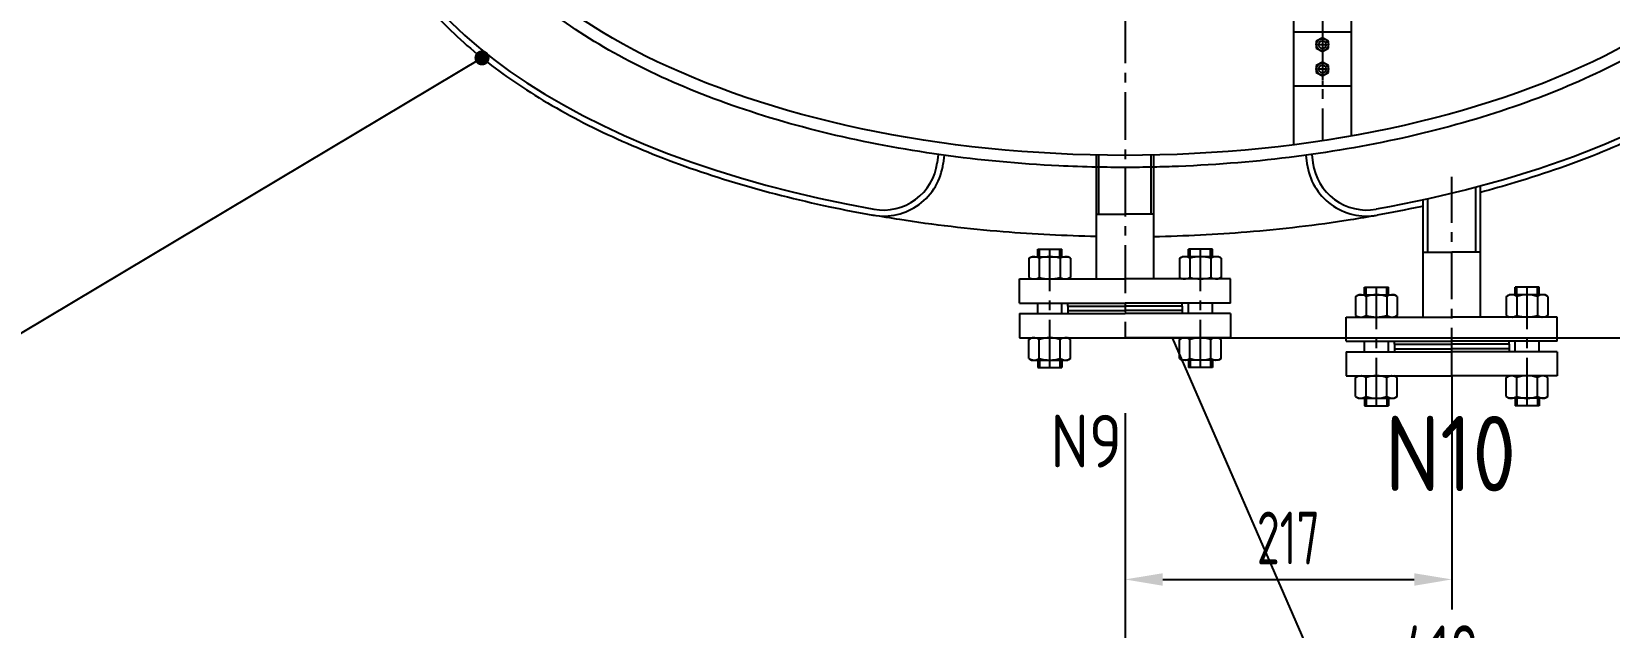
# Model space of a CAD drawing. Header units: millimetres. Extents: x 39049 to 47459, y -4270 to 1670.
# Drawn here: x 39931 to 40978, y -2278 to -1883 of the extents above; entities that cross this region are included whole.
import ezdxf
from ezdxf.enums import TextEntityAlignment as Align

# ---------------------------------------------------------------- set-up
doc = ezdxf.new("R2010")
doc.units = ezdxf.units.MM
doc.linetypes.add('CENTER', pattern=[50.8, 31.75, -6.35, 6.35, -6.35])
for name, color, linetype in [('00', 4, 'Continuous'), ('item', 7, 'Continuous'), ('LAYER2', 1, 'CENTER'), ('LAYER3', 4, 'Continuous')]:
    doc.layers.add(name, color=color, linetype=linetype)
doc.styles.add('hz', font='gbenor.shx', dxfattribs={"bigfont": 'gbcbig.shx'})
doc.styles.get("Standard").update_dxf_attribs({"font": 'isocp.shx', "width": 0.707, "bigfont": 'hztxt.shx'})
doc.dimstyles.new('ISO-25', dxfattribs={"dimtxt": 2.5, "dimasz": 2.5, "dimexe": 1.25, "dimexo": 0.625, "dimtad": 1, "dimdsep": 46, "dimtxsty": 'Standard', "dimcen": 2.5, "dimadec": 0, "dimazin": 0, "dimtfac": 1, "dimtmove": 0, "dimatfit": 3, "dimfxl": 0, "dimarcsym": 0})

# ---------------------------------------------------------------- blocks, each defined once
blk = doc.blocks.new('*D48')
at = {"color": 0, "lineweight": -2, "ltscale": 10, "transparency": 16777216}
for p, q in [((41074.6, -2015.5), (41074.6, -2347.1)), ((40656.3, -2136.3), (40656.3, -2347.1)), ((40681.3, -2327.1), (41049.6, -2327.1))]:
    blk.add_line(p, q, dxfattribs=at)
at = {"color": 0, "ltscale": 10, "transparency": 16777216}
for points in [[(40681.3, -2323), (40681.3, -2331.3), (40656.3, -2327.1)], [(41049.6, -2323), (41049.6, -2331.3), (41074.6, -2327.1)]]:
    blk.add_solid(points, dxfattribs=at)
at = {"layer": 'DEFPOINTS', "color": 0, "ltscale": 10, "transparency": 16777216}
for p in [(41074.6, -2015.5), (40656.3, -2136.3), (41074.6, -2327.1)]:
    blk.add_point(p, dxfattribs=at)
at = {"color": 0, "ltscale": 10, "transparency": 16777216, "insert": (40865.5, -2297.1), "char_height": 40, "attachment_point": 5}
blk.add_mtext('418', dxfattribs=at)
blk = doc.blocks.new('*U37', base_point=(18001.5, -440.9))
at = {"layer": 'item', "color": 1, "const_width": 5}
blk.add_lwpolyline([(17999, -440.9, 1), (18004, -440.9, 1)], format="xyb", close=True, dxfattribs=at)
blk = doc.blocks.new('*D69')
at = {"color": 0, "lineweight": -2, "ltscale": 10, "transparency": 16777216}
for p, q in [((40873.2, -2111.6), (40873.2, -2266.6)), ((40656.3, -2227.9), (40656.3, -2266.6)), ((40681.3, -2246.6), (40848.2, -2246.6))]:
    blk.add_line(p, q, dxfattribs=at)
at = {"color": 0, "ltscale": 10, "transparency": 16777216}
for points in [[(40681.3, -2242.5), (40681.3, -2250.8), (40656.3, -2246.6)], [(40848.2, -2242.5), (40848.2, -2250.8), (40873.2, -2246.6)]]:
    blk.add_solid(points, dxfattribs=at)
at = {"layer": 'DEFPOINTS', "color": 0, "ltscale": 10, "transparency": 16777216}
for p in [(40873.2, -2111.6), (40656.3, -2227.9), (40873.2, -2246.6)]:
    blk.add_point(p, dxfattribs=at)
at = {"color": 0, "ltscale": 10, "transparency": 16777216, "insert": (40764.7, -2219.1), "char_height": 35, "attachment_point": 5}
blk.add_mtext('217', dxfattribs=at)
blk = doc.blocks.new('*D85')
at = {"color": 0, "lineweight": -2, "ltscale": 10, "transparency": 16777216}
for p, q in [((41457.6, -733.7), (41417.6, -733.7)), ((41437.6, -758.7), (41437.6, -2061.3)), ((40656.3, -2086.3), (41457.6, -2086.3))]:
    blk.add_line(p, q, dxfattribs=at)
at = {"color": 0, "ltscale": 10, "transparency": 16777216}
for points in [[(41433.5, -758.7), (41441.8, -758.7), (41437.6, -733.7)], [(41433.5, -2061.3), (41441.8, -2061.3), (41437.6, -2086.3)]]:
    blk.add_solid(points, dxfattribs=at)
at = {"layer": 'DEFPOINTS', "color": 0, "ltscale": 10, "transparency": 16777216}
for p in [(41457.6, -733.7), (40656.3, -2086.3), (41437.6, -2086.3)]:
    blk.add_point(p, dxfattribs=at)
at = {"color": 0, "ltscale": 10, "transparency": 16777216, "insert": (41408.4, -962.2), "char_height": 35, "attachment_point": 5, "rotation": 90}
blk.add_mtext('(1350)', dxfattribs=at)

msp = doc.modelspace()

# ---------------------------------------------------------------- linework, layer by layer
for p, q in [((40637.2984, -2004.3329), (40656.2984, -2004.3329)), ((40675.2984, -2004.3329), (40656.2984, -2004.3329)), ((40854.1527, -2029.596), (40873.1527, -2029.596)), ((40892.1527, -2029.596), (40873.1527, -2029.596))]:
    msp.add_line(p, q)
at = {"layer": '00', "color": 7}
for p, q in [((40789.3734, -1891.871), (40789.3734, -1891.8709)), ((40789.3734, -1907.9919), (40789.3734, -1907.9918)), ((40599.4984, -2032.5061), (40599.4984, -2027.5061)), ((40613.0984, -2032.5061), (40613.0984, -2027.5061)), ((40699.4984, -2032.5061), (40699.4984, -2027.5061)), ((40713.0984, -2032.5061), (40713.0984, -2027.5061)), ((40816.3527, -2057.7692), (40816.3527, -2052.7692)), ((40829.9527, -2057.7692), (40829.9527, -2052.7692)), ((40916.3527, -2057.7692), (40916.3527, -2052.7692)), ((40929.9527, -2057.7692), (40929.9527, -2052.7692)), ((40599.4984, -2101.1061), (40599.4984, -2106.1061)), ((40613.0984, -2101.1061), (40613.0984, -2106.1061)), ((40699.4984, -2101.1061), (40699.4984, -2106.1061)), ((40713.0984, -2101.1061), (40713.0984, -2106.1061)), ((40816.3527, -2126.3692), (40816.3527, -2131.3692)), ((40829.9527, -2126.3692), (40829.9527, -2131.3692)), ((40916.3527, -2126.3692), (40916.3527, -2131.3692)), ((40929.9527, -2126.3692), (40929.9527, -2131.3692))]:
    msp.add_line(p, q, dxfattribs=at)
at = {"layer": 'item', "color": 1, "linetype": 'Continuous', "ltscale": 10}
for p, q in [((40229.4805, -1900.6727), (39739.1145, -2193.3589)), ((40687.5484, -2086.3061), (40836.3782, -2427.9788))]:
    msp.add_line(p, q, dxfattribs=at)
at = {"layer": 'LAYER2'}
for p, q in [((40656.2984, 718.313), (40656.2984, -2086.3061)), ((40787.2484, -1864.8696), (40787.2484, -1919.2719)), ((40787.2484, -1883.37), (40787.2484, -1955.5688)), ((40784.7484, -1891.871), (40789.7484, -1891.871)), ((40784.7484, -1891.871), (40789.7484, -1891.871)), ((40784.7484, -1891.871), (40789.7484, -1891.871)), ((40784.7484, -1891.871), (40789.7484, -1891.871)), ((40784.7484, -1907.9919), (40789.7484, -1907.9919)), ((40784.7484, -1907.9919), (40789.7484, -1907.9919)), ((40873.1527, -2111.5692), (40873.1527, -1979.6482)), ((40606.2984, -2106.1061), (40606.2984, -2027.5061)), ((40706.2984, -2106.1061), (40706.2984, -2027.5061)), ((40823.1527, -2131.3692), (40823.1527, -2052.7692)), ((40923.1527, -2131.3692), (40923.1527, -2052.7692))]:
    msp.add_line(p, q, dxfattribs=at)
at = {"layer": 'LAYER3', "ltscale": 10}
for p, q in [((40806.2984, -1845.5129), (40806.2984, -1952.4381)), ((40768.1984, -1864.5629), (40768.1984, -1958.2386)), ((40787.2484, -1887.2522), (40783.2484, -1889.5616)), ((40783.2484, -1889.5616), (40783.2484, -1894.1804)), ((40783.2484, -1894.1804), (40787.2484, -1896.4898)), ((40791.2484, -1889.5616), (40787.2484, -1887.2522)), ((40787.2484, -1896.4898), (40791.2484, -1894.1804)), ((40791.2484, -1894.1804), (40791.2484, -1889.5616)), ((40787.2484, -1903.3731), (40783.2484, -1905.6825)), ((40783.2484, -1905.6825), (40783.2484, -1910.3013)), ((40791.2484, -1905.6825), (40787.2484, -1903.3731)), ((40791.2484, -1910.3013), (40791.2484, -1905.6825)), ((40783.2484, -1910.3013), (40787.2484, -1912.6107)), ((40787.2484, -1912.6107), (40791.2484, -1910.3013))]:
    msp.add_line(p, q, dxfattribs=at)
at = {"layer": 'LAYER3'}
for p, q in [((40768.1984, -1883.37), (40806.2984, -1883.37)), ((40768.1984, -1919.2719), (40806.2984, -1919.2719)), ((40532.3316, -1964.7199), (40531.6228, -1970.1886)), ((40536.2984, -1965.234), (40535.5897, -1970.7027)), ((40637.2984, -2047.3061), (40637.2984, -1965.1054)), ((40638.9484, -2004.3329), (40638.9484, -1965.1054)), ((40673.6484, -2004.3329), (40673.6484, -1965.1054)), ((40675.2984, -2047.3061), (40675.2984, -1965.1054)), ((40776.2984, -1965.234), (40777.0071, -1970.7027)), ((40776.2984, -1965.234), (40777.0071, -1970.7027)), ((40780.2652, -1964.7199), (40780.974, -1970.1886)), ((40780.2652, -1964.7199), (40780.974, -1970.1886)), ((40889.1527, -2029.596), (40889.1527, -1986.5404)), ((40892.1527, -2072.5692), (40892.1527, -1985.7445)), ((40854.1527, -2072.5692), (40854.1527, -1994.8999)), ((40857.1527, -2029.596), (40857.1527, -1994.2478)), ((40526.3657, -2010.7532), (40526.3646, -2010.7617)), ((40786.2311, -2010.7532), (40786.2322, -2010.7617)), ((40598.2984, -2032.5061), (40598.2984, -2027.5061)), ((40598.2984, -2027.5061), (40614.2984, -2027.5061)), ((40614.2984, -2032.5061), (40614.2984, -2027.5061)), ((40698.2984, -2032.5061), (40698.2984, -2027.5061)), ((40714.2984, -2027.5061), (40698.2984, -2027.5061)), ((40714.2984, -2032.5061), (40714.2984, -2027.5061)), ((40592.4434, -2033.5778), (40594.2996, -2032.5061)), ((40592.4434, -2033.5778), (40592.4434, -2046.2344)), ((40594.2996, -2032.5061), (40618.2972, -2032.5061)), ((40599.3709, -2033.5778), (40599.3709, -2046.2344)), ((40613.2259, -2033.5778), (40613.2259, -2046.2344)), ((40620.1534, -2033.5778), (40618.2972, -2032.5061)), ((40620.1534, -2033.5778), (40620.1534, -2046.2344)), ((40692.4434, -2033.5778), (40694.2996, -2032.5061)), ((40692.4434, -2033.5778), (40692.4434, -2046.2344)), ((40718.2972, -2032.5061), (40694.2996, -2032.5061)), ((40699.3709, -2033.5778), (40699.3709, -2046.2344)), ((40713.2259, -2033.5778), (40713.2259, -2046.2344)), ((40720.1534, -2033.5778), (40718.2972, -2032.5061)), ((40720.1534, -2033.5778), (40720.1534, -2046.2344)), ((40586.2984, -2063.3061), (40586.2984, -2047.3061)), ((40586.2984, -2047.3061), (40656.2984, -2047.3061)), ((40592.4434, -2046.2344), (40594.2996, -2047.3061)), ((40594.2996, -2047.3061), (40618.2972, -2047.3061)), ((40620.1534, -2046.2344), (40618.2972, -2047.3061)), ((40726.2984, -2047.3061), (40656.2984, -2047.3061)), ((40692.4434, -2046.2344), (40694.2996, -2047.3061)), ((40718.2972, -2047.3061), (40694.2996, -2047.3061)), ((40720.1534, -2046.2344), (40718.2972, -2047.3061)), ((40726.2984, -2063.3061), (40726.2984, -2047.3061)), ((40809.2977, -2058.8409), (40811.1539, -2057.7692)), ((40809.2977, -2058.8409), (40809.2977, -2071.4975)), ((40811.1539, -2057.7692), (40835.1514, -2057.7692)), ((40815.1527, -2057.7692), (40815.1527, -2052.7692)), ((40815.1527, -2052.7692), (40831.1527, -2052.7692)), ((40816.2252, -2058.8409), (40816.2252, -2071.4975)), ((40830.0802, -2058.8409), (40830.0802, -2071.4975)), ((40831.1527, -2057.7692), (40831.1527, -2052.7692)), ((40837.0077, -2058.8409), (40835.1514, -2057.7692)), ((40837.0077, -2058.8409), (40837.0077, -2071.4975)), ((40909.2977, -2058.8409), (40911.1539, -2057.7692)), ((40909.2977, -2058.8409), (40909.2977, -2071.4975)), ((40935.1514, -2057.7692), (40911.1539, -2057.7692)), ((40915.1527, -2057.7692), (40915.1527, -2052.7692)), ((40931.1527, -2052.7692), (40915.1527, -2052.7692)), ((40916.2252, -2058.8409), (40916.2252, -2071.4975)), ((40930.0802, -2058.8409), (40930.0802, -2071.4975)), ((40931.1527, -2057.7692), (40931.1527, -2052.7692)), ((40937.0077, -2058.8409), (40935.1514, -2057.7692)), ((40937.0077, -2058.8409), (40937.0077, -2071.4975)), ((40586.2984, -2063.3061), (40656.2984, -2063.3061)), ((40586.2984, -2070.3061), (40586.2984, -2086.3061)), ((40586.2984, -2070.3061), (40656.2984, -2070.3061)), ((40598.2984, -2070.3061), (40598.2984, -2063.3061)), ((40614.2984, -2070.3061), (40614.2984, -2063.3061)), ((40618.2984, -2065.3061), (40618.2984, -2063.3061)), ((40618.2984, -2065.3061), (40656.2984, -2065.3061)), ((40618.2984, -2065.3061), (40618.2984, -2068.3061)), ((40618.2984, -2068.3061), (40656.2984, -2068.3061)), ((40618.2984, -2068.3061), (40618.2984, -2070.3061)), ((40726.2984, -2063.3061), (40656.2984, -2063.3061)), ((40694.2984, -2065.3061), (40656.2984, -2065.3061)), ((40694.2984, -2068.3061), (40656.2984, -2068.3061)), ((40726.2984, -2070.3061), (40656.2984, -2070.3061)), ((40694.2984, -2065.3061), (40694.2984, -2063.3061)), ((40694.2984, -2065.3061), (40694.2984, -2068.3061)), ((40694.2984, -2068.3061), (40694.2984, -2070.3061)), ((40698.2984, -2070.3061), (40698.2984, -2063.3061)), ((40714.2984, -2070.3061), (40714.2984, -2063.3061)), ((40726.2984, -2070.3061), (40726.2984, -2086.3061)), ((40803.1527, -2088.5692), (40803.1527, -2072.5692)), ((40803.1527, -2072.5692), (40873.1527, -2072.5692)), ((40809.2977, -2071.4975), (40811.1539, -2072.5692)), ((40811.1539, -2072.5692), (40835.1514, -2072.5692)), ((40837.0077, -2071.4975), (40835.1514, -2072.5692)), ((40943.1527, -2072.5692), (40873.1527, -2072.5692)), ((40909.2977, -2071.4975), (40911.1539, -2072.5692)), ((40935.1514, -2072.5692), (40911.1539, -2072.5692)), ((40937.0077, -2071.4975), (40935.1514, -2072.5692)), ((40943.1527, -2088.5692), (40943.1527, -2072.5692)), ((40586.2984, -2086.3061), (40656.2984, -2086.3061)), ((40592.4434, -2087.3778), (40594.2996, -2086.3061)), ((40592.4434, -2100.0344), (40592.4434, -2087.3778)), ((40594.2996, -2086.3061), (40618.2972, -2086.3061)), ((40599.3709, -2100.0344), (40599.3709, -2087.3778)), ((40613.2259, -2100.0344), (40613.2259, -2087.3778)), ((40620.1534, -2087.3778), (40618.2972, -2086.3061)), ((40620.1534, -2100.0344), (40620.1534, -2087.3778)), ((40726.2984, -2086.3061), (40656.2984, -2086.3061)), ((40692.4434, -2087.3778), (40694.2996, -2086.3061)), ((40692.4434, -2100.0344), (40692.4434, -2087.3778)), ((40718.2972, -2086.3061), (40694.2996, -2086.3061)), ((40699.3709, -2100.0344), (40699.3709, -2087.3778)), ((40713.2259, -2100.0344), (40713.2259, -2087.3778)), ((40720.1534, -2087.3778), (40718.2972, -2086.3061)), ((40720.1534, -2100.0344), (40720.1534, -2087.3778)), ((40803.1527, -2088.5692), (40873.1527, -2088.5692)), ((40815.1527, -2095.5692), (40815.1527, -2088.5692)), ((40831.1527, -2095.5692), (40831.1527, -2088.5692)), ((40835.1527, -2090.5692), (40835.1527, -2088.5692)), ((40835.1527, -2090.5692), (40873.1527, -2090.5692)), ((40835.1527, -2090.5692), (40835.1527, -2093.5692)), ((40835.1527, -2093.5692), (40873.1527, -2093.5692)), ((40835.1527, -2093.5692), (40835.1527, -2095.5692)), ((40943.1527, -2088.5692), (40873.1527, -2088.5692)), ((40911.1527, -2090.5692), (40873.1527, -2090.5692)), ((40911.1527, -2093.5692), (40873.1527, -2093.5692)), ((40911.1527, -2090.5692), (40911.1527, -2088.5692)), ((40911.1527, -2090.5692), (40911.1527, -2093.5692)), ((40911.1527, -2093.5692), (40911.1527, -2095.5692)), ((40915.1527, -2095.5692), (40915.1527, -2088.5692)), ((40931.1527, -2095.5692), (40931.1527, -2088.5692)), ((40592.4434, -2100.0344), (40594.2996, -2101.1061)), ((40594.2996, -2101.1061), (40618.2972, -2101.1061)), ((40598.2984, -2101.1061), (40598.2984, -2106.1061)), ((40614.2984, -2101.1061), (40614.2984, -2106.1061)), ((40620.1534, -2100.0344), (40618.2972, -2101.1061)), ((40692.4434, -2100.0344), (40694.2996, -2101.1061)), ((40718.2972, -2101.1061), (40694.2996, -2101.1061)), ((40698.2984, -2101.1061), (40698.2984, -2106.1061)), ((40714.2984, -2101.1061), (40714.2984, -2106.1061)), ((40720.1534, -2100.0344), (40718.2972, -2101.1061)), ((40803.1527, -2095.5692), (40803.1527, -2111.5692)), ((40803.1527, -2095.5692), (40873.1527, -2095.5692)), ((40943.1527, -2095.5692), (40873.1527, -2095.5692)), ((40943.1527, -2095.5692), (40943.1527, -2111.5692)), ((40598.2984, -2106.1061), (40614.2984, -2106.1061)), ((40714.2984, -2106.1061), (40698.2984, -2106.1061)), ((40803.1527, -2111.5692), (40873.1527, -2111.5692)), ((40809.2977, -2112.6409), (40811.1539, -2111.5692)), ((40809.2977, -2125.2975), (40809.2977, -2112.6409)), ((40811.1539, -2111.5692), (40835.1514, -2111.5692)), ((40816.2252, -2125.2975), (40816.2252, -2112.6409)), ((40830.0802, -2125.2975), (40830.0802, -2112.6409)), ((40837.0077, -2112.6409), (40835.1514, -2111.5692)), ((40837.0077, -2125.2975), (40837.0077, -2112.6409)), ((40943.1527, -2111.5692), (40873.1527, -2111.5692)), ((40909.2977, -2112.6409), (40911.1539, -2111.5692)), ((40909.2977, -2125.2975), (40909.2977, -2112.6409)), ((40935.1514, -2111.5692), (40911.1539, -2111.5692)), ((40916.2252, -2125.2975), (40916.2252, -2112.6409)), ((40930.0802, -2125.2975), (40930.0802, -2112.6409)), ((40937.0077, -2112.6409), (40935.1514, -2111.5692)), ((40937.0077, -2125.2975), (40937.0077, -2112.6409)), ((40809.2977, -2125.2975), (40811.1539, -2126.3692)), ((40837.0077, -2125.2975), (40835.1514, -2126.3692)), ((40909.2977, -2125.2975), (40911.1539, -2126.3692)), ((40937.0077, -2125.2975), (40935.1514, -2126.3692)), ((40811.1539, -2126.3692), (40835.1514, -2126.3692)), ((40815.1527, -2126.3692), (40815.1527, -2131.3692)), ((40815.1527, -2131.3692), (40831.1527, -2131.3692)), ((40831.1527, -2126.3692), (40831.1527, -2131.3692)), ((40935.1514, -2126.3692), (40911.1539, -2126.3692)), ((40915.1527, -2126.3692), (40915.1527, -2131.3692)), ((40931.1527, -2131.3692), (40915.1527, -2131.3692)), ((40931.1527, -2126.3692), (40931.1527, -2131.3692))]:
    msp.add_line(p, q, dxfattribs=at)
at = {"layer": 'LAYER3', "ltscale": 10}
for centre in [(40787.2484, -1891.871), (40787.2484, -1907.9919)]:
    msp.add_circle(centre, 4, dxfattribs=at)
at = {"layer": 'LAYER3'}
for centre in [(40787.2484, -1891.871), (40787.2484, -1891.871), (40787.2484, -1907.9919), (40787.2484, -1907.9919)]:
    msp.add_circle(centre, 2.5, dxfattribs=at)
for centre, radius, start, end in [((40495.9214, -1965.5618), 40, 259.976814, 352.6157105), ((40495.9214, -1965.5618), 36, 259.976814, 352.6157105), ((40816.6754, -1965.5618), 40, 187.3842895, 280.023186), ((40816.6754, -1965.5618), 36, 187.3842895, 280.023186), ((40595.9071, -2038.6394), 6.1334, 55.6157522, 115.6157497), ((40606.2984, -2055.432), 22.9259, 72.4120463, 107.5879537), ((40616.6896, -2038.6394), 6.1334, 64.3842503, 124.3842478), ((40695.9071, -2038.6394), 6.1334, 55.6157522, 115.6157497), ((40706.2984, -2055.432), 22.9259, 72.4120463, 107.5879537), ((40716.6896, -2038.6394), 6.1334, 64.3842503, 124.3842478), ((40595.9071, -2041.1727), 6.1334, 244.3842503, 304.3842478), ((40606.2984, -2024.3802), 22.9259, 252.4120463, 287.5879537), ((40616.6896, -2041.1727), 6.1334, 235.6157522, 295.6157497), ((40695.9071, -2041.1727), 6.1334, 244.3842503, 304.3842478), ((40706.2984, -2024.3802), 22.9259, 252.4120463, 287.5879537), ((40716.6896, -2041.1727), 6.1334, 235.6157522, 295.6157497), ((40812.7614, -2063.9025), 6.1334, 55.6157522, 115.6157497), ((40823.1527, -2080.6951), 22.9259, 72.4120463, 107.5879537), ((40833.5439, -2063.9025), 6.1334, 64.3842503, 124.3842478), ((40912.7614, -2063.9025), 6.1334, 55.6157522, 115.6157497), ((40923.1527, -2080.6951), 22.9259, 72.4120463, 107.5879537), ((40933.5439, -2063.9025), 6.1334, 64.3842503, 124.3842478), ((40812.7614, -2066.4358), 6.1334, 244.3842503, 304.3842478), ((40823.1527, -2049.6433), 22.9259, 252.4120463, 287.5879537), ((40833.5439, -2066.4358), 6.1334, 235.6157522, 295.6157497), ((40912.7614, -2066.4358), 6.1334, 244.3842503, 304.3842478), ((40923.1527, -2049.6433), 22.9259, 252.4120463, 287.5879537), ((40933.5439, -2066.4358), 6.1334, 235.6157522, 295.6157497), ((40595.9071, -2092.4394), 6.1334, 55.6157522, 115.6157497), ((40606.2984, -2109.232), 22.9259, 72.4120463, 107.5879537), ((40616.6896, -2092.4394), 6.1334, 64.3842503, 124.3842478), ((40695.9071, -2092.4394), 6.1334, 55.6157522, 115.6157497), ((40706.2984, -2109.232), 22.9259, 72.4120463, 107.5879537), ((40716.6896, -2092.4394), 6.1334, 64.3842503, 124.3842478), ((40595.9071, -2094.9727), 6.1334, 244.3842503, 304.3842478), ((40606.2984, -2078.1802), 22.9259, 252.4120463, 287.5879537), ((40616.6896, -2094.9727), 6.1334, 235.6157522, 295.6157497), ((40695.9071, -2094.9727), 6.1334, 244.3842503, 304.3842478), ((40706.2984, -2078.1802), 22.9259, 252.4120463, 287.5879537), ((40716.6896, -2094.9727), 6.1334, 235.6157522, 295.6157497), ((40812.7614, -2117.7025), 6.1334, 55.6157522, 115.6157497), ((40823.1527, -2134.4951), 22.9259, 72.4120463, 107.5879537), ((40833.5439, -2117.7025), 6.1334, 64.3842503, 124.3842478), ((40912.7614, -2117.7025), 6.1334, 55.6157522, 115.6157497), ((40923.1527, -2134.4951), 22.9259, 72.4120463, 107.5879537), ((40933.5439, -2117.7025), 6.1334, 64.3842503, 124.3842478), ((40812.7614, -2120.2358), 6.1334, 244.3842503, 304.3842478), ((40823.1527, -2103.4433), 22.9259, 252.4120463, 287.5879537), ((40833.5439, -2120.2358), 6.1334, 235.6157522, 295.6157497), ((40912.7614, -2120.2358), 6.1334, 244.3842503, 304.3842478), ((40923.1527, -2103.4433), 22.9259, 252.4120463, 287.5879537), ((40933.5439, -2120.2358), 6.1334, 235.6157522, 295.6157497)]:
    msp.add_arc(centre, radius, start, end, dxfattribs=at)
at = {"layer": 'LAYER3', "extrusion": (0, 0, -1)}
for centre, major_axis, ratio, start_param, end_param in [((40656.2984, -1740.3061), (-450, 0), 0.5, 3.141592654, 6.283185307), ((40656.2984, -1765.3061), (-500, 0.0004), 0.499999265, 3.777361842, 4.372602587)]:
    msp.add_ellipse(centre, major_axis=major_axis, ratio=ratio, start_param=start_param, end_param=end_param, dxfattribs=at)
at = {"layer": 'LAYER3'}
msp.add_ellipse((40656.2984, -1765.3061), major_axis=(500, 0.0004), ratio=0.499999265, start_param=3.141591149, end_param=4.372602587, dxfattribs=at)
for points, knots in [([(40656.2984, -1973.3056), (40649.9596, -1973.3055), (40643.6263, -1973.2392), (40637.2984, -1973.1068), (40628.9808, -1972.9328), (40620.6726, -1972.6444), (40586.0115, -1970.9603), (40559.8577, -1968.5214), (40508.7733, -1961.3985), (40483.8436, -1956.7147), (40435.9514, -1945.2346), (40412.9896, -1938.4386), (40369.7153, -1922.9219), (40349.4032, -1914.2017), (40312.0288, -1895.0675), (40294.9665, -1884.654), (40264.602, -1862.3902), (40251.2988, -1850.5397), (40230.6812, -1827.665), (40222.7481, -1816.8109), (40211.1895, -1796.4327), (40207.0531, -1787.0089), (40201.0738, -1767.8858), (40199.2325, -1758.1869), (40198.3903, -1745.7399), (40198.2984, -1743.023), (40198.2984, -1740.3061)], [4.712400961, 4.712400961, 4.712400961, 4.712400961, 4.754251214, 4.754251214, 4.754251214, 4.809260406, 4.809260406, 4.98434696, 4.98434696, 5.159433513, 5.159433513, 5.334520066, 5.334520066, 5.50960662, 5.50960662, 5.684693173, 5.684693173, 5.859779727, 5.859779727, 6.006841019, 6.006841019, 6.128102835, 6.128102835, 6.249364651, 6.249364651, 6.283185307, 6.283185307, 6.283185307, 6.283185307]), ([(41114.2984, -1740.3061), (41114.2984, -1747.4551), (41113.6611, -1754.6039), (41111.1254, -1768.8127), (41109.2274, -1775.8724), (41104.207, -1789.8267), (41101.085, -1796.7213), (41090.0756, -1816.8477), (41080.5002, -1829.7546), (41057.2006, -1854.3686), (41043.4752, -1866.0785), (41012.3162, -1888.0334), (40994.8818, -1898.2784), (40956.8227, -1917.0495), (40936.1982, -1925.575), (40892.3679, -1940.68), (40869.1628, -1947.259), (40820.8604, -1958.2881), (40795.7639, -1962.738), (40744.4281, -1969.3824), (40718.1896, -1971.5769), (40686.2877, -1972.827), (40680.7951, -1972.992), (40675.2984, -1973.107), (40668.9705, -1973.2394), (40662.6372, -1973.3056), (40656.2984, -1973.3056)], [3.141592654, 3.141592654, 3.141592654, 3.141592654, 3.230584429, 3.230584429, 3.319576204, 3.319576204, 3.408567979, 3.408567979, 3.583654532, 3.583654532, 3.758741086, 3.758741086, 3.933827639, 3.933827639, 4.108914193, 4.108914193, 4.284000746, 4.284000746, 4.459087299, 4.459087299, 4.634173853, 4.634173853, 4.670526776, 4.670526776, 4.670526776, 4.712377037, 4.712377037, 4.712377037, 4.712377037]), ([(40152.2984, -1765.3061), (40152.2984, -1773.2544), (40153.0339, -1781.2025), (40155.9647, -1797.013), (40158.1598, -1804.8752), (40165.4985, -1824.4995), (40171.5839, -1836.1526), (40186.9045, -1858.8464), (40196.1392, -1869.8878), (40217.553, -1891.1637), (40229.7322, -1901.3984), (40256.7893, -1920.8817), (40271.6672, -1930.1303), (40303.8307, -1947.475), (40321.1161, -1955.5711), (40357.7582, -1970.4616), (40377.1147, -1977.2558), (40417.5219, -1989.4152), (40438.5724, -1994.7801), (40469.7138, -2001.3831), (40479.2848, -2003.2413), (40488.9595, -2004.9513)], [3.141592654, 3.141592654, 3.141592654, 3.141592654, 3.234014641, 3.234014641, 3.326436628, 3.326436628, 3.467133375, 3.467133375, 3.607830123, 3.607830123, 3.748526871, 3.748526871, 3.889223619, 3.889223619, 4.029920367, 4.029920367, 4.170617115, 4.170617115, 4.311313862, 4.311313862, 4.372602649, 4.372602649, 4.372602649, 4.372602649]), ([(41058.6059, -1918.5749), (41048.056, -1925.6123), (41036.7834, -1932.3661), (41008.7661, -1947.475), (40991.4807, -1955.5711), (40954.8386, -1970.4616), (40935.4821, -1977.2558), (40907.6858, -1985.6203), (40899.9736, -1987.8041), (40892.1527, -1989.8843)], [3.7848005183, 3.7848005183, 3.7848005183, 3.7848005183, 3.8892236189, 3.8892236189, 4.0299203667, 4.0299203667, 4.1706171146, 4.1706171146, 4.2234917668, 4.2234917668, 4.2234917668, 4.2234917668]), ([(40854.1527, -1998.9914), (40853.5464, -1999.1214), (40852.9396, -1999.2508), (40842.8829, -2001.3831), (40833.3119, -2003.2413), (40823.6373, -2004.9513)], [4.30737481081, 4.30737481081, 4.30737481081, 4.30737481081, 4.3113138624, 4.3113138624, 4.37260264878, 4.37260264878, 4.37260264878, 4.37260264878]), ([(40637.2984, -2019.1262), (40616.5882, -2018.7338), (40595.9262, -2017.6998), (40552.2303, -2014.1356), (40529.2563, -2011.4211), (40500.7984, -2006.982), (40494.8597, -2005.9943), (40488.9595, -2004.9514)], [4.7502465619, 4.7502465619, 4.7502465619, 4.7502465619, 4.8741008537, 4.8741008537, 5.0147976016, 5.0147976016, 5.0521752809, 5.0521752809, 5.0521752809, 5.0521752809]), ([(40675.2984, -2019.1262), (40696.0086, -2018.7338), (40716.6706, -2017.6998), (40760.3664, -2014.1356), (40783.3404, -2011.4211), (40811.7984, -2006.982), (40817.7371, -2005.9943), (40823.6373, -2004.9514)], [4.7502465619, 4.7502465619, 4.7502465619, 4.7502465619, 4.8741008537, 4.8741008537, 5.0147976016, 5.0147976016, 5.0521752809, 5.0521752809, 5.0521752809, 5.0521752809])]:
    msp.add_open_spline(points, degree=3, knots=knots, dxfattribs=at)

# ---------------------------------------------------------------- block references
at = {"layer": 'item', "ltscale": 10}
msp.add_blockref('*U37', (40229.4805, -1900.6727), dxfattribs=at)

# ---------------------------------------------------------------- texts
at = {"lineweight": 15, "style": 'hz'}
msp.add_text('N9', height=35, dxfattribs=at).set_placement((40630.5187, -2154.8495), align=Align.MIDDLE)
at = {"linetype": 'Continuous', "style": 'hz'}
msp.add_text('N10', height=50, dxfattribs=at).set_placement((40872.3542, -2163.0813), align=Align.MIDDLE)

# ---------------------------------------------------------------- dimensions: what is measured, and where the dimension line sits
at = {"ltscale": 10}
dim = msp.add_linear_dim(base=(41437.6394, -2086.3061), p1=(41457.6394, -733.687), p2=(40656.2984, -2086.3061), angle=90, text='(1350)', dimstyle='ISO-25', override={"dimscale": 10, "dimtxt": 3.5, "dimexe": 2, "dimexo": 0, "dimgap": 1, "dimdec": 3, "dimadec": 4, "dimtdec": 3, "dimatfit": 0, "dimtvp": 0.699235}, dxfattribs=at)
dim.commit()
dim.dimension.update_dxf_attribs({"geometry": '*D85', "text_midpoint": (41437.6394, -962.1621), "dimtype": 160})
dim = msp.add_linear_dim(base=(41074.6059, -2327.129), p1=(40656.2984, -2136.3061), p2=(41074.6059, -2015.4782), text='418', dimstyle='ISO-25', override={"dimscale": 10, "dimtxt": 4, "dimexe": 2, "dimexo": 0, "dimgap": 1, "dimdec": 3, "dimadec": 4, "dimtdec": 3, "dimtvp": 0.667184}, dxfattribs=at)
dim.commit()
dim.dimension.update_dxf_attribs({"geometry": '*D48', "text_midpoint": (40865.4521, -2327.129), "dimtype": 160})
dim = msp.add_linear_dim(base=(40873.1527, -2246.6184), p1=(40656.2984, -2227.9227), p2=(40873.1527, -2111.5692), text='217', dimstyle='ISO-25', override={"dimscale": 10, "dimtxt": 3.5, "dimexe": 2, "dimexo": 0, "dimgap": 1, "dimdec": 3, "dimadec": 4, "dimtdec": 3, "dimtvp": 0.699235}, dxfattribs=at)
dim.commit()
dim.dimension.update_dxf_attribs({"geometry": '*D69', "text_midpoint": (40764.7255, -2219.1149)})

doc.saveas('drawing.dxf')
